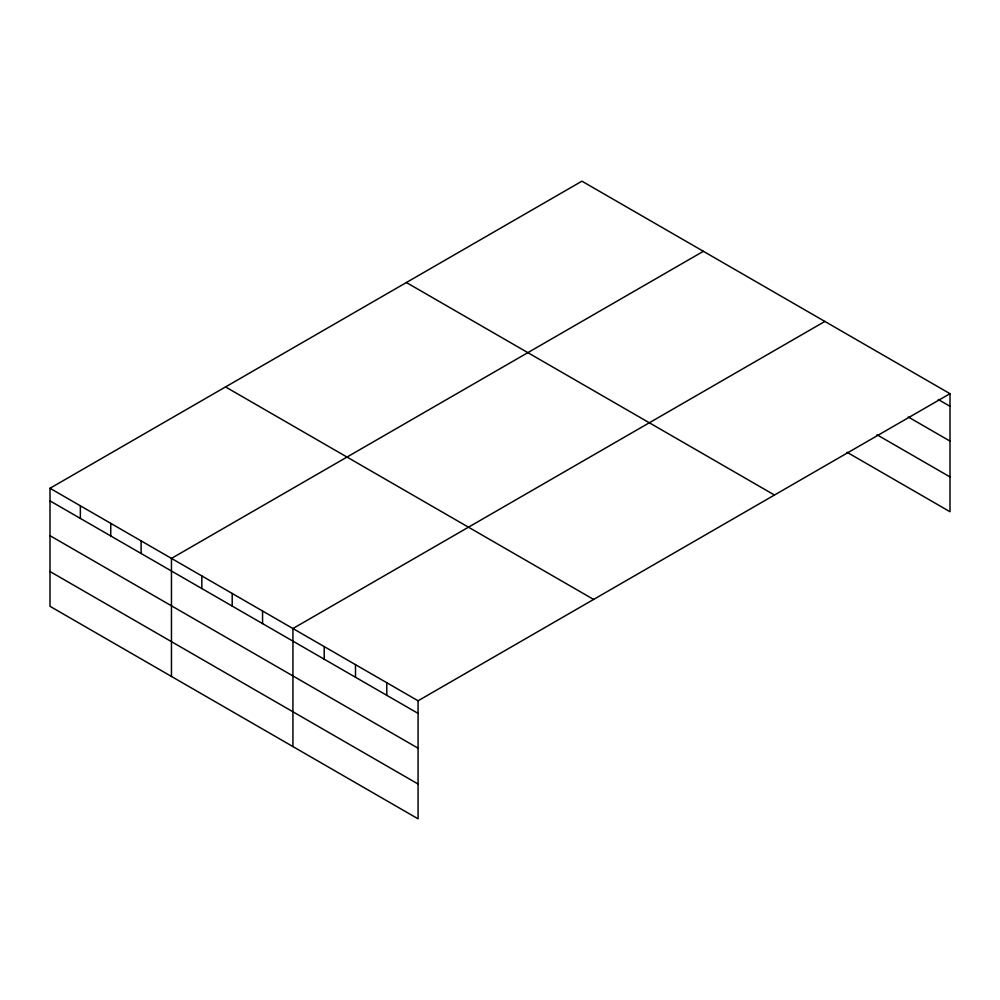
<?xml version="1.0" encoding="UTF-8"?>
<svg xmlns="http://www.w3.org/2000/svg" width="1000" height="1000" viewBox="0 0 1000 1000"><rect width="100%" height="100%" fill="white"/><g stroke="black" fill="none" stroke-linecap="round" stroke-linejoin="round"><path stroke-width="1.5" d="M847.013 452.262L950 511.725L950 393.688L581.925 181.175L50 488.275L50 606.312L418.075 818.825L418.075 700.788L50 488.275M703.388 251.3L171.462 558.413L171.462 676.438M824.85 321.438L292.925 628.538L292.925 746.575M418.075 700.788L950 393.688M938.263 399.513L950 406.287M908.288 417L950 441.087M877 434.775L950 476.925M406.388 282.525L774.463 495.025M225.538 386.938L593.612 599.438M50 500.887L418.075 713.388M50 535.675L418.075 748.188M50 571.525L418.075 784.025M386.788 682.725L386.788 695.325M355.5 664.663L355.5 677.262M324.212 646.6L324.212 659.2M262.562 611L262.562 623.612M232.2 593.475L232.2 606.075M201.838 575.938L201.838 588.55M141.1 540.875L141.1 553.475M110.738 523.337L110.738 535.95M80.363 505.812L80.363 518.413"/></g></svg>
